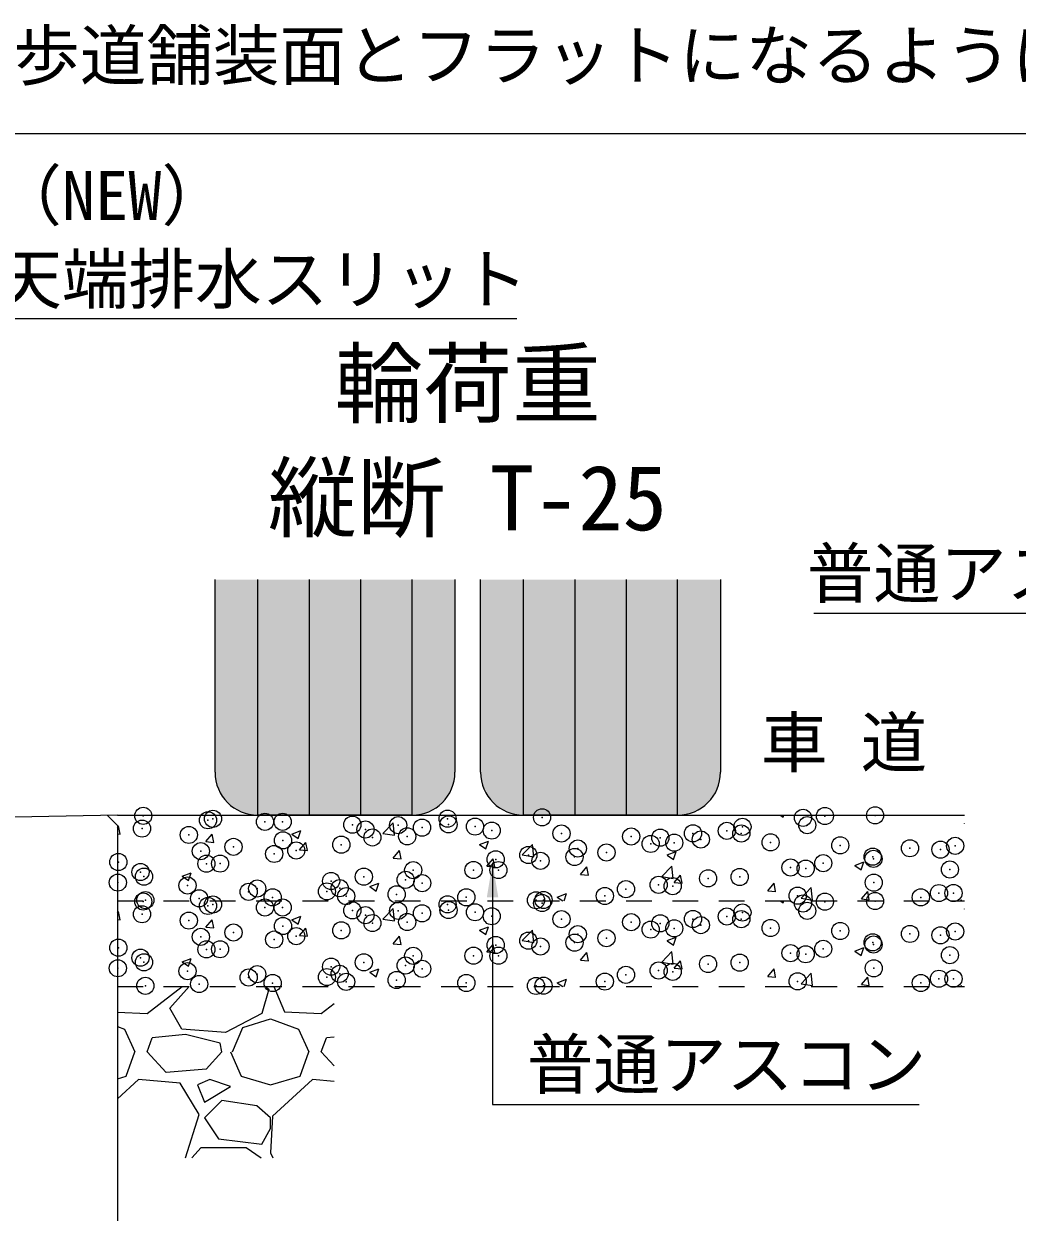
# Model space of a CAD drawing. Units: millimetres at full size; details may follow other scales. Extents: x 80703 to 103503, y 5263 to 15046.
# Drawn here: x 98543 to 99123, y 10989 to 11683 of the extents above; entities that cross this region are included whole.
import ezdxf
from ezdxf.enums import TextEntityAlignment as Align

# ---------------------------------------------------------------- set-up
doc = ezdxf.new("R2010")
doc.units = ezdxf.units.MM
doc.header["$LTSCALE"] = 20
doc.header["$PDMODE"] = 32
doc.header["$PDSIZE"] = 10
doc.linetypes.add('USER1', pattern=[1.35, 0.75, -0.6])
for name, color, linetype, lineweight in [('0_2', 7, 'Continuous', 9), ('寸法線', 7, 'Continuous', 9), ('ﾊｯﾁﾝｸﾞ', 7, 'Continuous', 5)]:
    doc.layers.add(name, color=color, linetype=linetype, lineweight=lineweight)
doc.styles.add('ＭＳ ゴシック', font='')
doc.styles.get('ＭＳ ゴシック').set_extended_font_data('MS Gothic')

# ---------------------------------------------------------------- blocks, each defined once
blk = doc.blocks.new('filled_arrow')
at = {"color": 0, "linetype": 'Continuous', "lineweight": -2}
blk.add_solid([(7.5, 1.25), (0, 0), (7.5, -1.25)], dxfattribs=at)

msp = doc.modelspace()

# ---------------------------------------------------------------- hatches: boundary and pattern name
at = {"layer": 'ﾊｯﾁﾝｸﾞ'}
for points in [[(98654.89, 11358.1), (98654.89, 11245.6, 0.41421), (98679.89, 11220.6), (98769.89, 11220.6, 0.41421), (98794.89, 11245.6), (98794.89, 11358.1)], [(98949.89, 11358.1), (98809.89, 11358.1), (98809.89, 11245.6, 0.41421), (98834.89, 11220.6), (98924.89, 11220.6, 0.41421), (98949.89, 11245.6)]]:
    msp.add_hatch(color=256, dxfattribs=at).paths.add_polyline_path(points)

# ---------------------------------------------------------------- linework, layer by layer
at = {"layer": '0_2'}
for p, q in [((98654.89, 11245.6), (98654.89, 11358.1)), ((98794.89, 11358.1), (98794.89, 11245.6)), ((98809.89, 11245.6), (98809.89, 11358.1)), ((98949.89, 11358.1), (98949.89, 11245.6)), ((98769.89, 11220.6), (98679.89, 11220.6)), ((98924.89, 11220.6), (98834.89, 11220.6))]:
    msp.add_line(p, q, dxfattribs=at)
at = {"layer": '0_2', "lineweight": 5}
for p, q in [((98679.89, 11220.6), (98679.89, 11358.1)), ((98709.89, 11358.1), (98709.89, 11220.6)), ((98739.89, 11358.1), (98739.89, 11220.6)), ((98769.89, 11220.6), (98769.89, 11358.1)), ((98834.89, 11220.6), (98834.89, 11358.1)), ((98864.89, 11358.1), (98864.89, 11220.6)), ((98894.89, 11358.1), (98894.89, 11220.6)), ((98924.89, 11220.6), (98924.89, 11358.1))]:
    msp.add_line(p, q, dxfattribs=at)
at = {"layer": '0_2', "lineweight": 20}
for p, q in [((98597.89, 11220.6), (98503.89, 11218.72)), ((98591.89, 11220.48), (98597.89, 11214.6)), ((98597.89, 11220.6), (99092.31, 11220.6)), ((98597.89, 11214.6), (98597.89, 10728.6))]:
    msp.add_line(p, q, dxfattribs=at)
at = {"layer": '0_2', "linetype": 'USER1'}
for p, q in [((98597.89, 11170.6), (99092.31, 11170.6)), ((98597.89, 11120.6), (99092.31, 11120.6))]:
    msp.add_line(p, q, dxfattribs=at)
at = {"layer": '0_2'}
for centre, start, end in [((98679.89, 11245.6), 180, 270), ((98769.89, 11245.6), 270, 0), ((98834.89, 11245.6), 180, 270), ((98924.89, 11245.6), 270, 0)]:
    msp.add_arc(centre, 25, start, end, dxfattribs=at)
at = {"layer": '寸法線'}
msp.add_line((98227.89, 11618.41), (99429.1, 11618.41), dxfattribs=at)
for points in [[(98506.69, 11218.66), (98506.69, 11510.49), (98830.96, 11510.49)], [(99353.33, 11238.38), (99253.4, 11338.31), (99004.36, 11338.31)], [(98816.87, 11192.7), (98816.87, 11051.75), (99065.91, 11051.75)]]:
    msp.add_lwpolyline(points, dxfattribs=at)
at = {"layer": 'ﾊｯﾁﾝｸﾞ'}
for p, q in [((98984.63, 11220.6), (98986.5, 11219.33)), ((98986.5, 11219.33), (98986.93, 11220.6)), ((98597.89, 11213.4), (98598.62, 11214.27)), ((98599.49, 11209.49), (98598.61, 11214.27)), ((98699.67, 11209.52), (98705, 11211.57)), ((98703.46, 11206.96), (98705, 11211.57)), ((98752.91, 11209.93), (98758.85, 11216.12)), ((98759.69, 11208.88), (98758.84, 11216.12)), ((99092.22, 11215.79), (99092.31, 11215.83)), ((99092.22, 11215.79), (99092.31, 11215.73)), ((98597.89, 11209.63), (98599.5, 11209.49)), ((98649.6, 11205.11), (98653.27, 11209.49)), ((98649.6, 11205.11), (98654.15, 11204.71)), ((98654.15, 11204.71), (98653.26, 11209.48)), ((98699.67, 11209.52), (98703.46, 11206.96)), ((98704.25, 11200.33), (98707.93, 11204.7)), ((98708.8, 11199.93), (98707.92, 11204.7)), ((98752.91, 11209.94), (98759.69, 11208.89)), ((98809.18, 11203.42), (98814.51, 11205.47)), ((98809.18, 11203.42), (98812.97, 11200.86)), ((98812.97, 11200.86), (98814.51, 11205.47)), ((98834.23, 11197.32), (98840.17, 11203.51)), ((98841.01, 11196.27), (98840.17, 11203.51)), ((98704.25, 11200.33), (98708.81, 11199.93)), ((98758.91, 11195.54), (98762.58, 11199.92)), ((98763.46, 11195.14), (98762.58, 11199.92)), ((98834.23, 11197.32), (98841.01, 11196.27)), ((98918.69, 11197.32), (98924.02, 11199.37)), ((98918.69, 11197.31), (98922.48, 11194.76)), ((98922.48, 11194.76), (98924.02, 11199.36)), ((98758.91, 11195.54), (98763.46, 11195.15)), ((98813.56, 11190.76), (98817.24, 11195.14)), ((98813.56, 11190.76), (98818.12, 11190.36)), ((98818.11, 11190.36), (98817.23, 11195.14)), ((98868.22, 11185.98), (98871.89, 11190.36)), ((98872.77, 11185.58), (98871.89, 11190.36)), ((98915.56, 11184.71), (98921.49, 11190.89)), ((98922.33, 11183.66), (98921.49, 11190.89)), ((99028.2, 11191.22), (99033.53, 11193.26)), ((99028.2, 11191.21), (99031.99, 11188.65)), ((99031.99, 11188.65), (99033.53, 11193.26)), ((98635.64, 11184.95), (98640.98, 11186.99)), ((98635.64, 11184.94), (98639.43, 11182.39)), ((98639.43, 11182.39), (98640.98, 11186.99)), ((98868.22, 11185.98), (98872.77, 11185.58)), ((98915.56, 11184.71), (98922.33, 11183.66)), ((98922.88, 11181.2), (98926.55, 11185.58)), ((98927.42, 11180.8), (98926.54, 11185.57)), ((98745.15, 11178.84), (98750.49, 11180.89)), ((98745.15, 11178.84), (98748.94, 11176.28)), ((98748.94, 11176.28), (98750.49, 11180.89)), ((98922.88, 11181.2), (98927.43, 11180.8)), ((98977.53, 11176.42), (98981.2, 11180.79)), ((98977.53, 11176.42), (98982.09, 11176.02)), ((98982.08, 11176.02), (98981.2, 11180.79)), ((98996.88, 11172.1), (99002.82, 11178.28)), ((99003.66, 11171.05), (99002.82, 11178.28)), ((99032.19, 11171.64), (99035.86, 11176.01)), ((99036.73, 11171.23), (99035.85, 11176.01)), ((98854.66, 11172.74), (98860, 11174.79)), ((98854.66, 11172.74), (98857.84, 11170.6)), ((98858.59, 11170.6), (98860, 11174.79)), ((98984.63, 11170.6), (98986.5, 11169.33)), ((98986.5, 11169.33), (98986.93, 11170.6)), ((98996.88, 11172.1), (99003.66, 11171.05)), ((99032.19, 11171.64), (99036.74, 11171.24)), ((99089.98, 11170.6), (99090.52, 11171.23)), ((99090.62, 11170.6), (99090.51, 11171.23)), ((98597.89, 11163.4), (98598.62, 11164.27)), ((98599.49, 11159.49), (98598.61, 11164.27)), ((98752.91, 11159.93), (98758.85, 11166.12)), ((98759.69, 11158.88), (98758.84, 11166.12)), ((99092.22, 11165.79), (99092.31, 11165.83)), ((99092.22, 11165.79), (99092.31, 11165.73)), ((98597.89, 11159.63), (98599.5, 11159.49)), ((98649.6, 11155.11), (98653.27, 11159.49)), ((98649.6, 11155.11), (98654.15, 11154.71)), ((98654.15, 11154.71), (98653.26, 11159.48)), ((98699.67, 11159.52), (98705, 11161.57)), ((98699.67, 11159.52), (98703.46, 11156.96)), ((98703.46, 11156.96), (98705, 11161.57)), ((98752.91, 11159.94), (98759.69, 11158.89)), ((98809.18, 11153.42), (98814.51, 11155.47)), ((98812.97, 11150.86), (98814.51, 11155.47)), ((98704.25, 11150.33), (98707.93, 11154.7)), ((98704.25, 11150.33), (98708.81, 11149.93)), ((98708.8, 11149.93), (98707.92, 11154.7)), ((98758.91, 11145.54), (98762.58, 11149.92)), ((98763.46, 11145.14), (98762.58, 11149.92)), ((98809.18, 11153.42), (98812.97, 11150.86)), ((98834.23, 11147.32), (98840.17, 11153.51)), ((98841.01, 11146.27), (98840.17, 11153.51)), ((98918.69, 11147.32), (98924.02, 11149.37)), ((98922.48, 11144.76), (98924.02, 11149.36)), ((98758.91, 11145.54), (98763.46, 11145.15)), ((98813.56, 11140.76), (98817.24, 11145.14)), ((98818.11, 11140.36), (98817.23, 11145.14)), ((98834.23, 11147.32), (98841.01, 11146.27)), ((98915.56, 11134.71), (98921.49, 11140.9)), ((98918.69, 11147.31), (98922.48, 11144.76)), ((99028.2, 11141.22), (99033.53, 11143.26)), ((99028.2, 11141.21), (99031.99, 11138.66)), ((99031.99, 11138.66), (99033.53, 11143.26)), ((98635.64, 11134.95), (98640.98, 11136.99)), ((98635.64, 11134.94), (98639.43, 11132.39)), ((98639.43, 11132.39), (98640.98, 11136.99)), ((98813.56, 11140.76), (98818.12, 11140.36)), ((98868.22, 11135.98), (98871.89, 11140.36)), ((98868.22, 11135.98), (98872.77, 11135.58)), ((98872.77, 11135.58), (98871.89, 11140.36)), ((98915.56, 11134.71), (98922.33, 11133.66)), ((98922.33, 11133.66), (98921.49, 11140.89)), ((98922.88, 11131.2), (98926.55, 11135.58)), ((98927.42, 11130.8), (98926.54, 11135.58)), ((98745.15, 11128.84), (98750.49, 11130.89)), ((98745.15, 11128.84), (98748.94, 11126.28)), ((98748.94, 11126.28), (98750.49, 11130.89)), ((98922.88, 11131.2), (98927.43, 11130.8)), ((98977.53, 11126.42), (98981.2, 11130.8)), ((98982.08, 11126.02), (98981.2, 11130.79)), ((98996.88, 11122.1), (99002.82, 11128.28)), ((99003.66, 11121.05), (99002.82, 11128.28)), ((98615.24, 11104.83), (98635.64, 11120.6)), ((98628.44, 11107.88), (98639.89, 11120.6)), ((98684.13, 11120.6), (98686.36, 11119.05)), ((98689.29, 11120.6), (98695.5, 11105.85)), ((98854.66, 11122.74), (98860, 11124.79)), ((98854.66, 11122.74), (98857.84, 11120.6)), ((98858.59, 11120.6), (98860, 11124.79)), ((98977.53, 11126.42), (98982.09, 11126.02)), ((98996.88, 11122.1), (99003.66, 11121.05)), ((99032.19, 11121.64), (99035.86, 11126.01)), ((99032.19, 11121.64), (99036.74, 11121.24)), ((99036.73, 11121.24), (99035.85, 11126.01)), ((99089.98, 11120.6), (99090.52, 11121.23)), ((99090.62, 11120.6), (99090.51, 11121.23)), ((98686.36, 11119.05), (98682.29, 11104.83)), ((98635.56, 11095.69), (98628.44, 11107.88)), ((98716.84, 11104.83), (98724.34, 11110.63)), ((98597.89, 11105.66), (98615.24, 11104.83)), ((98682.29, 11104.83), (98660.96, 11093.65)), ((98671.12, 11096.7), (98687.37, 11101.78)), ((98687.37, 11101.78), (98703.63, 11095.69)), ((98695.5, 11105.85), (98716.84, 11104.83)), ((98597.89, 11097.24), (98602.03, 11095.69)), ((98602.03, 11095.69), (98608.12, 11082.48)), ((98637.59, 11092.64), (98618.28, 11090.61)), ((98660.96, 11093.65), (98635.56, 11095.69)), ((98657.91, 11087.56), (98637.59, 11092.64)), ((98665.02, 11082.48), (98671.12, 11096.7)), ((98703.63, 11095.69), (98709.72, 11082.48)), ((98615.24, 11082.48), (98618.28, 11090.61)), ((98658.92, 11082.48), (98657.91, 11087.56)), ((98716.84, 11082.48), (98719.88, 11090.61)), ((98724.34, 11091.08), (98719.88, 11090.61)), ((98603.04, 11068.25), (98608.12, 11082.48)), ((98626.41, 11070.29), (98615.24, 11082.48)), ((98658.92, 11082.48), (98649.78, 11072.32)), ((98664, 11082.48), (98670.1, 11068.25)), ((98704.64, 11068.25), (98709.72, 11082.48)), ((98724.34, 11074.29), (98716.84, 11082.48)), ((98649.78, 11072.32), (98626.41, 11070.29)), ((98597.89, 11066.74), (98603.04, 11068.25)), ((98610.16, 11066.22), (98597.89, 11055.03)), ((98634.54, 11064.19), (98610.16, 11066.22)), ((98651.81, 11066.22), (98644.7, 11063.17)), ((98664, 11062.16), (98651.81, 11066.22)), ((98670.1, 11068.25), (98687.37, 11063.17)), ((98687.37, 11063.17), (98704.64, 11068.25)), ((98711.76, 11066.22), (98688.39, 11044.89)), ((98724.34, 11065.17), (98711.76, 11066.22)), ((98645.72, 11045.9), (98634.54, 11064.19)), ((98644.7, 11063.17), (98648.76, 11053.01)), ((98648.76, 11053.01), (98664, 11062.16)), ((98658.92, 11054.03), (98648.76, 11043.87)), ((98679.24, 11050.98), (98658.92, 11054.03)), ((98687.37, 11043.87), (98679.24, 11050.98)), ((98637.62, 11020.59), (98645.72, 11045.9)), ((98648.76, 11043.87), (98656.89, 11031.68)), ((98688.39, 11044.89), (98687.37, 11023.55)), ((98687.37, 11037.77), (98687.37, 11043.87)), ((98682.29, 11028.63), (98687.37, 11037.77)), ((98656.89, 11031.68), (98682.29, 11028.63)), ((98641.32, 11020.59), (98646.73, 11026.6)), ((98646.73, 11026.6), (98673.15, 11026.6)), ((98673.15, 11026.6), (98681.83, 11020.59)), ((98687.37, 11023.55), (98688.62, 11020.59))]:
    msp.add_line(p, q, dxfattribs=at)
for p in [(98613.01, 11220.15), (98845.77, 11219.28), (99010.82, 11220.07), (99040.1, 11220.46), (98612.31, 11212.73), (98650.8, 11217.61), (98653.69, 11218.43), (98684.04, 11216.67), (98694.37, 11216.71), (98735.04, 11215), (98761.76, 11214.7), (98775.72, 11213.28), (98790.62, 11218.5), (98791.18, 11215.2), (98806.64, 11213.91), (98962.69, 11213.74), (98998.04, 11219.04), (99000.52, 11214.75), (98639.6, 11209.04), (98694.56, 11205.85), (98742.68, 11212.19), (98746.74, 11207.57), (98767.07, 11208.2), (98816.4, 11211.56), (98857.07, 11209.84), (98897.75, 11208.12), (98914.76, 11207.43), (98933.83, 11209.94), (98938.43, 11206.4), (98953.6, 11211.41), (98962.03, 11209.87), (98646.62, 11199.54), (98665.7, 11202.05), (98702.3, 11199.94), (98728.58, 11203.32), (98866.63, 11201.09), (98883.33, 11198.79), (98909.16, 11203.78), (98922.91, 11204.5), (98979.11, 11204.68), (99019.78, 11202.96), (99060.46, 11201.25), (99078.29, 11200.46), (99086.83, 11202.67), (98598.5, 11193.21), (98649.88, 11192.24), (98657.86, 11192.31), (98689.45, 11197.96), (98818.7, 11194.78), (98837.77, 11197.29), (98844.84, 11193.91), (98864.72, 11196.16), (99009.85, 11192.53), (99038.7, 11196.33), (99039.17, 11195.09), (98611.39, 11187.37), (98613.42, 11184.68), (98741.71, 11184.65), (98770.57, 11188.45), (98805.72, 11188.55), (98820.28, 11188.53), (98961.1, 11184.5), (98990.77, 11190.02), (98999.59, 11189.38), (99083.77, 11188.83), (98598.17, 11181.21), (98638.85, 11179.49), (98679.53, 11177.78), (98722.64, 11182.13), (98727.65, 11177.96), (98766.14, 11182.83), (98775.84, 11180.9), (98913.79, 11179.89), (98921.98, 11179.14), (98942.65, 11183.68), (99039.33, 11181.2), (98614.24, 11170.98), (98645.65, 11172), (98674.51, 11175.8), (98688.53, 11172.59), (98720.2, 11176.06), (98731.4, 11173.27), (98760.88, 11174.34), (98801.56, 11172.62), (98842.24, 11170.9), (98846.59, 11171.04), (98882.4, 11173.42), (98894.71, 11177.37), (98994.89, 11173.57), (99066.78, 11172.61), (99077.37, 11175.09), (99085.86, 11175.12), (98613.01, 11170.15), (98650.8, 11167.61), (98653.69, 11168.43), (98684.04, 11166.67), (98694.37, 11166.71), (98735.04, 11165), (98761.76, 11164.7), (98790.62, 11168.5), (98791.18, 11165.2), (98806.64, 11163.91), (98845.77, 11169.28), (98962.69, 11163.74), (98998.04, 11169.04), (99000.52, 11164.75), (99010.82, 11170.07), (99040.1, 11170.46), (98612.31, 11162.73), (98639.6, 11159.04), (98742.68, 11162.19), (98746.74, 11157.57), (98767.07, 11158.2), (98775.72, 11163.28), (98816.4, 11161.56), (98857.07, 11159.84), (98897.75, 11158.12), (98914.76, 11157.43), (98933.83, 11159.94), (98953.6, 11161.41), (98962.03, 11159.87), (98665.7, 11152.05), (98694.56, 11155.85), (98702.3, 11149.94), (98728.58, 11153.32), (98866.63, 11151.09), (98909.16, 11153.78), (98922.91, 11154.5), (98938.43, 11156.4), (98979.11, 11154.68), (99019.78, 11152.96), (99060.46, 11151.25), (99078.29, 11150.46), (99086.83, 11152.67), (98598.5, 11143.21), (98646.62, 11149.54), (98689.45, 11147.96), (98818.7, 11144.78), (98837.77, 11147.29), (98844.84, 11143.91), (98864.72, 11146.16), (98883.33, 11148.79), (99038.7, 11146.33), (99039.17, 11145.1), (98611.39, 11137.37), (98649.88, 11142.24), (98657.86, 11142.31), (98770.57, 11138.45), (98805.72, 11138.55), (98820.28, 11138.53), (98990.77, 11140.02), (98999.59, 11139.38), (99009.85, 11142.53), (99083.77, 11138.83), (98598.17, 11131.21), (98613.42, 11134.68), (98638.85, 11129.49), (98722.64, 11132.14), (98741.71, 11134.65), (98766.14, 11132.83), (98775.84, 11130.9), (98913.79, 11129.89), (98921.98, 11129.14), (98942.65, 11133.68), (98961.1, 11134.5), (99039.33, 11131.2), (98674.51, 11125.8), (98679.53, 11127.78), (98688.53, 11122.59), (98720.2, 11126.06), (98727.65, 11127.96), (98731.4, 11123.27), (98760.88, 11124.34), (98801.56, 11122.62), (98882.4, 11123.43), (98894.71, 11127.37), (98994.89, 11123.57), (99066.78, 11122.61), (99077.37, 11125.09), (99085.86, 11125.12), (98614.24, 11120.98), (98645.65, 11122), (98842.24, 11120.9), (98846.59, 11121.04)]:
    msp.add_point(p, dxfattribs=at)

# ---------------------------------------------------------------- block references
at = {"layer": '寸法線', "xscale": 2.67, "yscale": 2.67, "rotation": 270}
msp.add_blockref('filled_arrow', (98816.87, 11192.7), dxfattribs=at)

# ---------------------------------------------------------------- texts
at = {"layer": '0_2', "style": 'ＭＳ ゴシック'}
for s, p in [('輪荷重', (98724.69, 11491.5)), ('縦断 T-25', (98685.84, 11424.83))]:
    msp.add_text(s, height=37.98, dxfattribs=at).set_placement(p, align=Align.TOP_LEFT)
msp.add_text('車 道', height=28.48, dxfattribs=at).set_placement((98973.46, 11240.26), align=Align.BOTTOM_LEFT)
at = {"layer": '寸法線', "style": 'ＭＳ ゴシック'}
msp.add_text('側溝の天端高さを歩道舗装面とフラットになるように改良しました。', height=28.48, dxfattribs=at).set_placement((98828.5, 11678.28), align=Align.TOP_CENTER)
for s, p in [('（NEW）', (98526.69, 11559.47)), ('天端排水スリット', (98526.69, 11510.72))]:
    msp.add_text(s, height=28.48, dxfattribs=at).set_placement(p, align=Align.BOTTOM_LEFT)
msp.add_text('普通アスコン', height=28.48, dxfattribs=at).set_placement((99233.4, 11375.99), align=Align.TOP_RIGHT)
msp.add_text('普通アスコン', height=28.48, dxfattribs=at).set_placement((98836.87, 11089.42), align=Align.TOP_LEFT)

doc.saveas('drawing.dxf')
